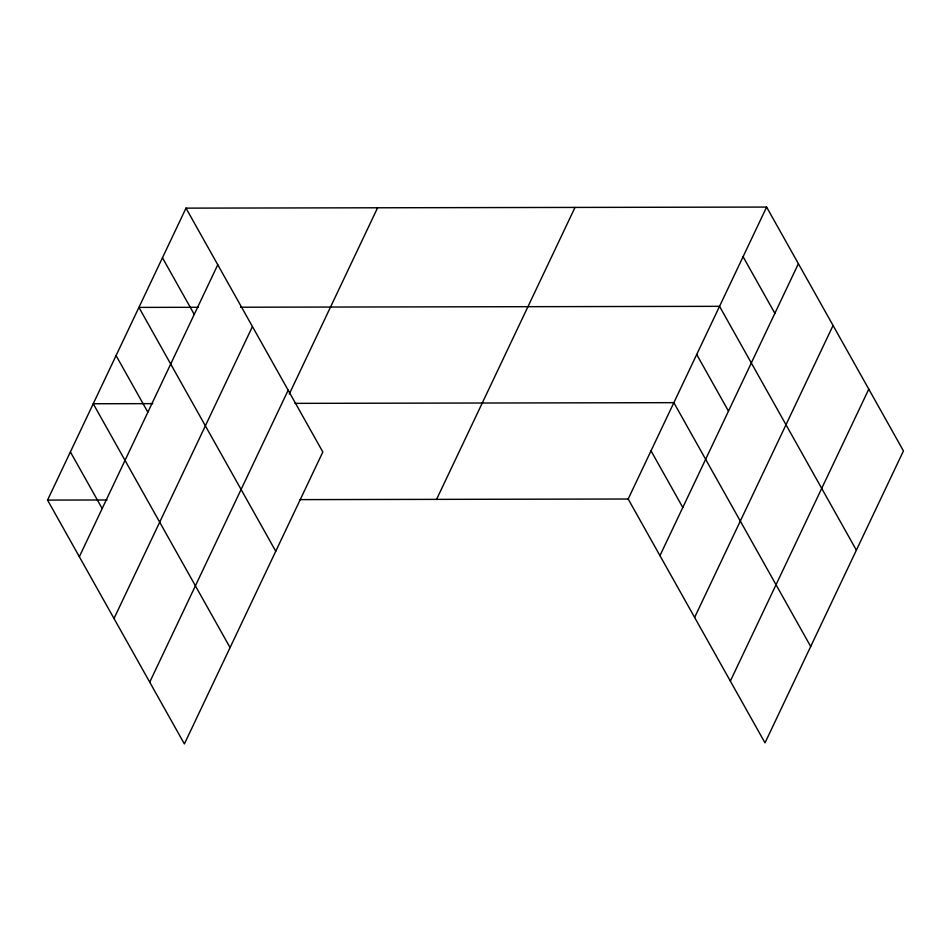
<?xml version="1.0" encoding="UTF-8"?>
<svg xmlns="http://www.w3.org/2000/svg" width="951" height="951" viewBox="0 0 951 951"><rect width="100%" height="100%" fill="white"/><g stroke="black" fill="none" stroke-linecap="round" stroke-linejoin="round"><path stroke-width="1.43" d="M185.992 208.138L322.829 451.987L184.387 743.932L47.55 500.083L185.992 208.138L766.613 207.068L903.45 450.917L765.008 742.862L628.171 499.013L766.613 207.068M79.337 556.727L217.767 264.782M114.001 618.507L252.443 326.562M149.723 682.152L288.165 390.207M289.282 394.023L377.595 207.794M436.568 499.37L575.01 207.425M659.958 555.646L798.388 263.7M694.622 617.425L833.064 325.48M730.344 681.082L868.786 389.137M198.438 307.292L138.917 307.399L275.754 551.247M240.532 307.221L719.538 306.329L856.375 550.177M152.754 403.64L93.234 403.747L230.071 647.595M295 403.367L673.855 402.665L810.692 646.514M47.55 500.083L107.059 499.976M300.124 499.62L628.171 499.013M743.076 256.699L774.863 313.331M696.703 354.497L728.478 411.129M651.019 450.845L682.794 507.477M162.455 257.769L194.242 314.412M116.081 355.579L147.857 412.211M70.398 451.915L102.173 508.559"/></g></svg>
